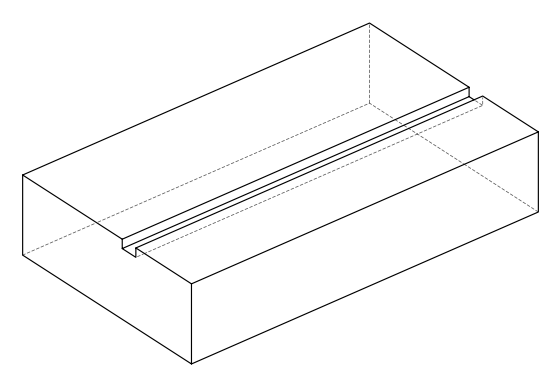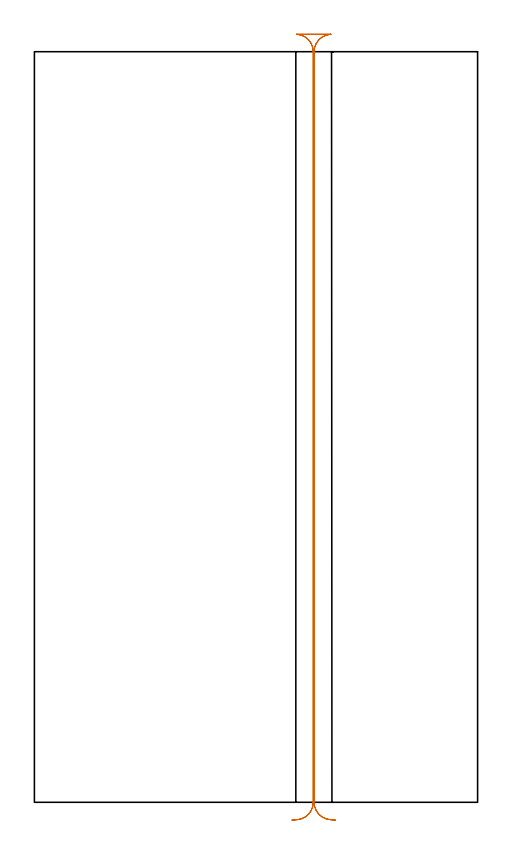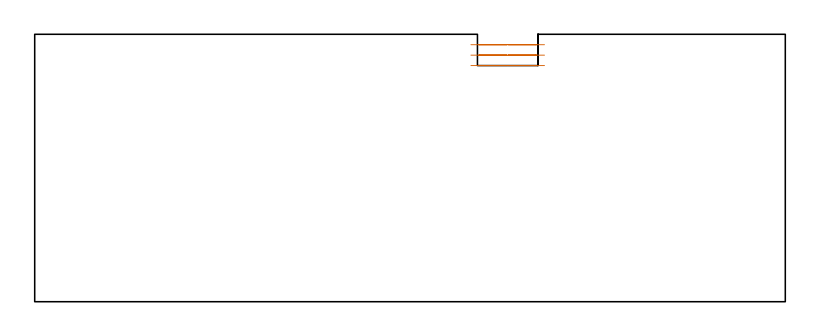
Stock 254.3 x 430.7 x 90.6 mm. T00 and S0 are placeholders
(PLAN: 1 operations, 0 tool changes, 5.7 min)
(1 MILL_RECTANGULAR_SLOT | SLOT_RECTANGULAR | UGT0201_104 | Follow Part, ap 5, ae 75% | 5.73 min | 93620 mm3)
(TOOL UGT0201_104 | End Mill 20 mm | D20 FL22 Z2)
(OP 1 MILL_RECTANGULAR_SLOT)
G17 G21 G94 G90
T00 M6
G54
G17 G0 G90 X172.717 Y-10.202 S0 M3
G43 Z100.6 H0
Z87.067
G94 G1 X169.726 Y-9.97 F250.
G2 X160.5 Y0. R10. F500.
G1 Y430.7
G2 X170.053 Y440.69 R10.
G1 Y440.7
X150.447
Y440.69
G2 X160. Y430.7 R10.
G1 Y0.
G2 X150.774 Y-9.97 R10.
G1 X147.783 Y-10.202 F250.
G0 X172.717 Z83.533
G1 X169.726 Y-9.97
G2 X160.5 Y0. R10. F500.
G1 Y430.7
G2 X170.053 Y440.69 R10.
G1 Y440.7
X150.447
Y440.69
G2 X160. Y430.7 R10.
G1 Y0.
G2 X150.774 Y-9.97 R10.
G1 X147.783 Y-10.202 F250.
G0 X172.717 Z80.
G1 X169.726 Y-9.97
G2 X160.5 Y0. R10. F500.
G1 Y430.7
G2 X170.053 Y440.69 R10.
G1 Y440.7
X150.447
Y440.69
G2 X160. Y430.7 R10.
G1 Y0.
G2 X150.774 Y-9.97 R10.
G1 X147.783 Y-10.202 F250.
G0 Z100.6
M5
M2
